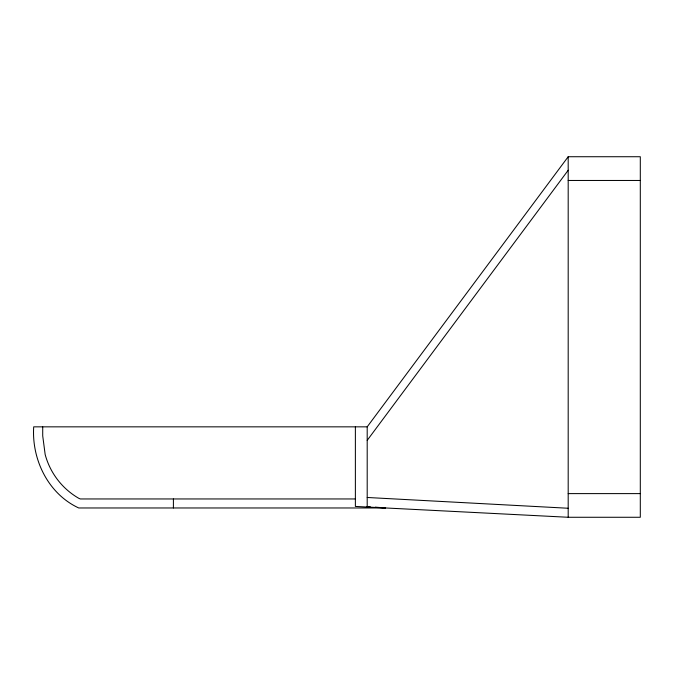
<?xml version="1.0" encoding="UTF-8"?>
<svg xmlns="http://www.w3.org/2000/svg" width="674" height="674" viewBox="0 0 674 674"><rect width="100%" height="100%" fill="white"/><g stroke="black" fill="none" stroke-linecap="round" stroke-linejoin="round"><path stroke-width="1.01" d="M367.195 507.025L367.195 426.844L568.19 156.73L640.3 156.73L640.3 517.27L568.19 517.27L355.375 506.427L355.375 426.844M367.195 440.366L568.19 170.252M568.19 180.463L640.3 180.463M367.195 426.844L33.7 426.844C31.56 459.601 48.317 493.932 78.74 507.969L385.612 507.969L375.384 507.151M568.19 493.612L640.3 493.612M355.375 498.954L80.332 498.954L78.765 498.305A72.11 72.11 0 0 1 45.166 454.52L42.715 435.859L42.715 426.844M367.195 497.479L568.19 508.255M367.195 506.494L370.262 506.738M568.19 156.73L568.19 517.27M173.403 498.954L173.403 507.969"/></g></svg>
